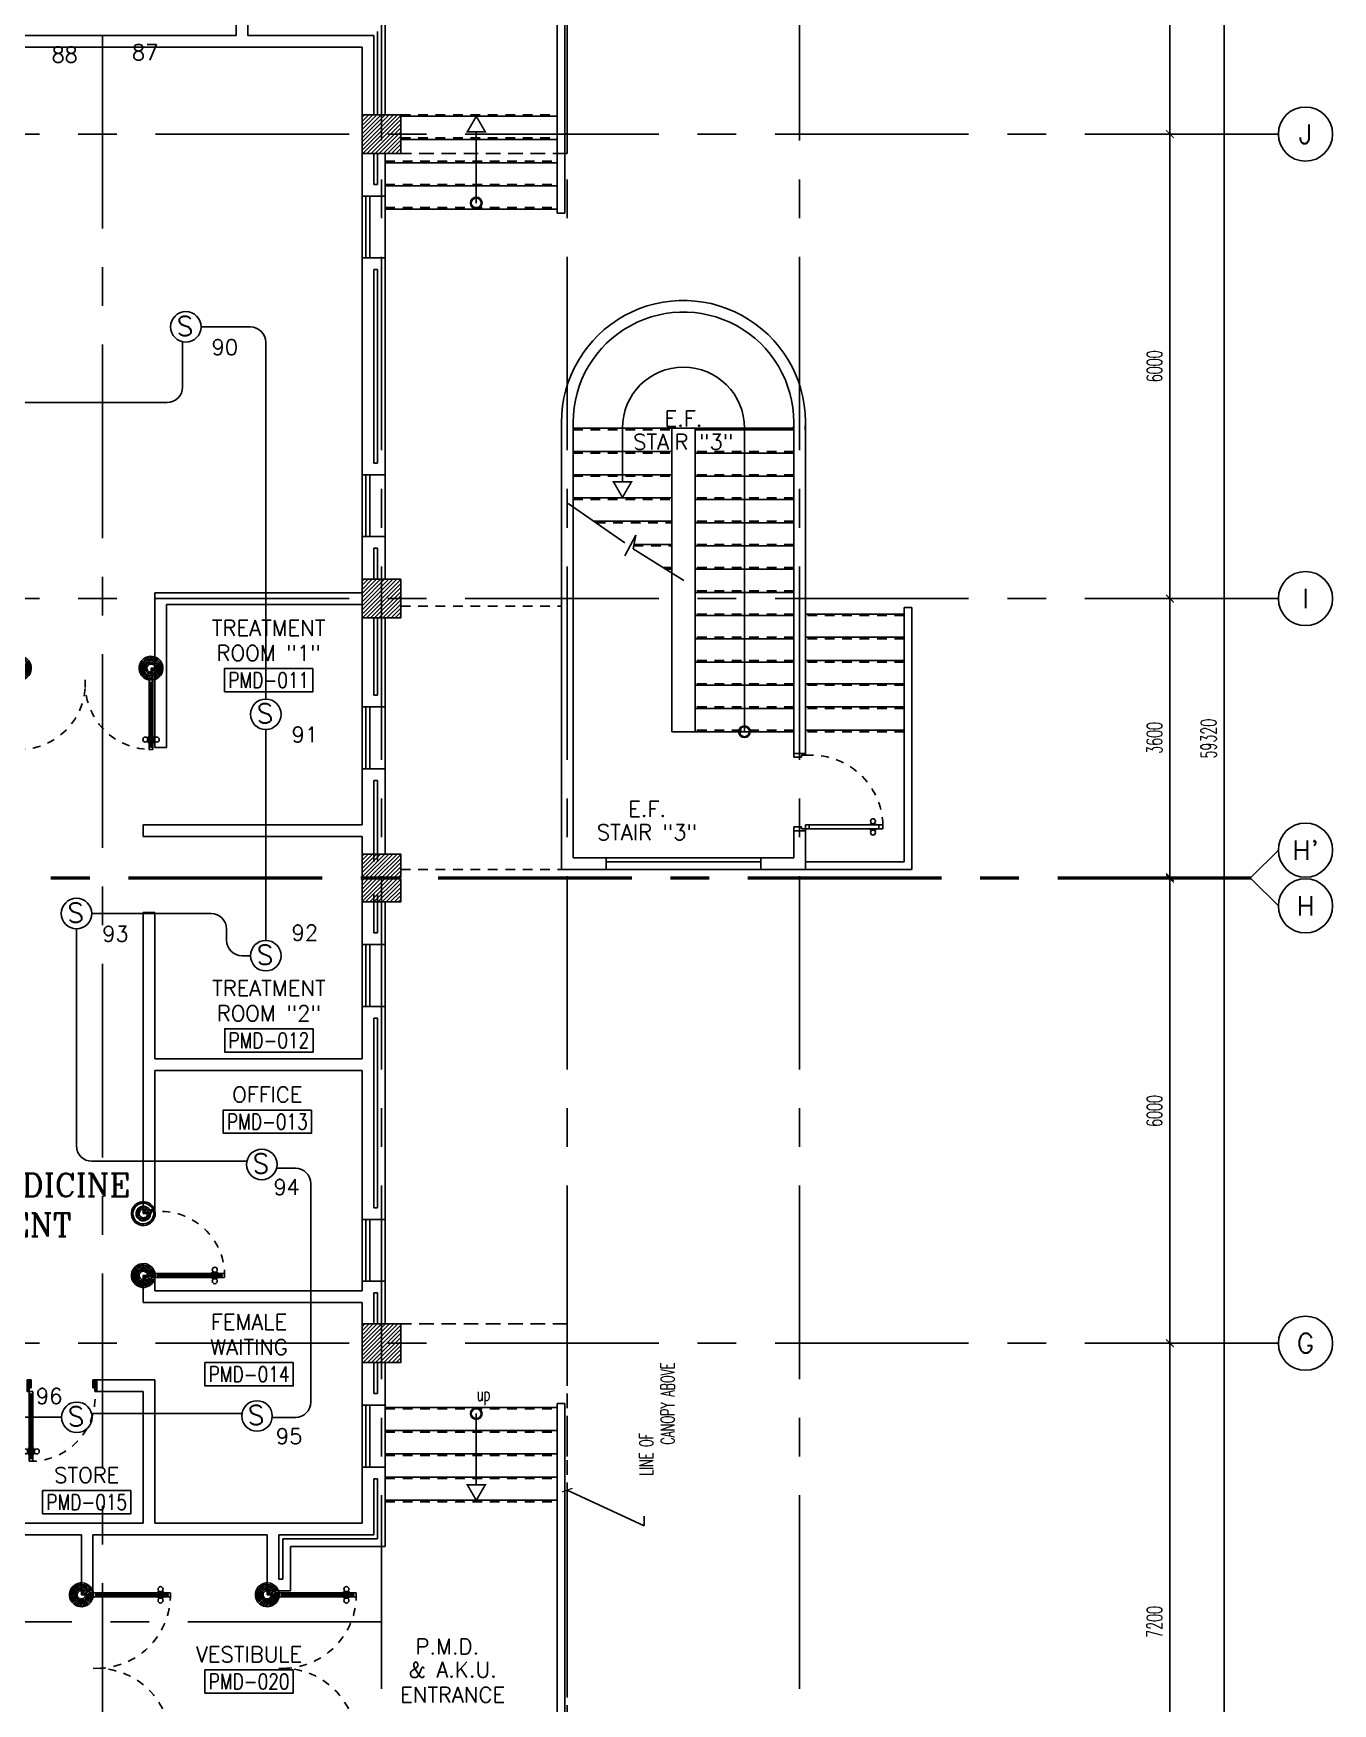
# Model space of a CAD drawing. Extents: x 0 to 93.3, y -13.5 to 76.8.
# Drawn here: x 76.53 to 93.3, y 22.34 to 43.92 of the extents above; entities that cross this region are included whole.
import ezdxf
from ezdxf.enums import TextEntityAlignment as Align

# ---------------------------------------------------------------- set-up
doc = ezdxf.new("R2010")
doc.units = 0
doc.header["$MEASUREMENT"] = 0
doc.header["$PDMODE"] = 3
doc.header["$PDSIZE"] = 0.1
for name, pattern in [('CENTERX2', [4, 2.5, -0.5, 0.5, -0.5]), ('HIDDEN', [0.375, 0.25, -0.125]), ('HIDDEN2', [0.1875, 0.125, -0.0625])]:
    doc.linetypes.add(name, pattern=pattern)
doc.layers.get('0').update_dxf_attribs({"color": 11, "linetype": 'CONTINUOUS'})
doc.layers.get('DEFPOINTS').update_dxf_attribs({"color": 11, "linetype": 'CONTINUOUS'})
for name, color, linetype in [('AX-CR', 11, 'CONTINUOUS'), ('AX-DIM', 11, 'CONTINUOUS'), ('AX-TXT', 11, 'CONTINUOUS'), ('AXES', 11, 'CENTERX2'), ('CANOPY-LN', 11, 'CONTINUOUS'), ('COL', 11, 'CONTINUOUS'), ('DOOR', 11, 'CONTINUOUS'), ('E-FIRE', 4, 'CONTINUOUS'), ('E-WIRE', 4, 'CONTINUOUS'), ('Handrail', 11, 'CONTINUOUS'), ('HAT', 11, 'CONTINUOUS'), ('HIDDEN', 11, 'HIDDEN2'), ('INSUL', 11, 'CONTINUOUS'), ('RM-BOX', 11, 'CONTINUOUS'), ('RM-NAME', 11, 'CONTINUOUS'), ('RM-NO', 11, 'CONTINUOUS'), ('ROOF', 11, 'CONTINUOUS'), ('STR', 11, 'CONTINUOUS'), ('WALL', 11, 'CONTINUOUS'), ('WIN', 11, 'CONTINUOUS')]:
    doc.layers.add(name, color=color, linetype=linetype)
doc.styles.add('ROMANC', font='romanc', dxfattribs={"height": 0.1})
doc.styles.add('ROMANS', font='ROMANS.shx', dxfattribs={"width": 0.6})
doc.dimstyles.new('STANDARD in', dxfattribs={"dimtxt": 0.2, "dimasz": 0.1, "dimexe": 0.07, "dimexo": 0.05, "dimgap": 0.1, "dimtad": 1, "dimdec": 0, "dimlfac": 1000, "dimzin": 0, "dimdsep": 46, "dimtxsty": 'ROMANS', "dimblk": 'ARCHTICK', "dimcen": 0.05, "dimdle": 0.05, "dimclrd": 7, "dimclre": 7, "dimclrt": 2, "dimadec": 0, "dimazin": 0, "dimtfac": 1, "dimtdec": 0, "dimtmove": 2, "dimatfit": 3, "dimldrblk": 'ARCHTICK', "dimfxl": 0, "dimtolj": 1, "dimtzin": 0, "dimarcsym": 0})

# ---------------------------------------------------------------- blocks, each defined once
blk = doc.blocks.new('_ARCHTICK')
at = {"color": 0, "linetype": 'ByBlock', "const_width": 0.15}
blk.add_lwpolyline([(-0.5, -0.5), (0.5, 0.5)], dxfattribs=at)
blk = doc.blocks.new('*D209')
at = {"layer": 'AX-DIM', "color": 7, "lineweight": -2}
for p, q in [((91.902, 64.52), (91.902, 5.1)), ((81.32, 64.47), (91.972, 64.47)), ((81.32, 5.15), (91.972, 5.15))]:
    blk.add_line(p, q, dxfattribs=at)
at = {"layer": 'DEFPOINTS', "color": 0}
for p in [(81.27, 64.47), (81.27, 5.15), (91.902, 5.15)]:
    blk.add_point(p, dxfattribs=at)
at = {"layer": 'AX-DIM', "color": 7, "lineweight": -2, "xscale": 0.1, "yscale": 0.1, "zscale": 0.1}
for p, rotation in [((91.902, 64.47), 90), ((91.902, 5.15), 270)]:
    blk.add_blockref('_ARCHTICK', p, dxfattribs=dict(at, rotation=rotation))
at = {"layer": 'AX-DIM', "color": 2, "insert": (91.702, 34.81), "char_height": 0.2, "attachment_point": 5, "rotation": 90, "style": 'ROMANS'}
blk.add_mtext('\\A1;59320', dxfattribs=at)
blk = doc.blocks.new('DOOR90')
at = {"layer": 'DOOR', "color": 7, "linetype": 'ByBlock'}
for p, q in [((-150, 0), (0, 0)), ((-150, 0), (-150, -25)), ((0, -50), (-114, 0)), ((0, -50), (-40, 0)), ((0, -50), (0, 0)), ((-1000, -25), (-1050, -25)), ((-1050, -75), (-1050, -25)), ((-1050, -25), (-1050, -75)), ((-1000, -75), (-1050, -75)), ((-1000, -42), (-1020, -42)), ((-1020, -42), (-1020, -58)), ((-1000, -58), (-1020, -58)), ((-1000, -25), (-1000, -42)), ((-1000, -58), (-1000, -75)), ((-878, -18), (-968, -18)), ((-968, -25), (-968, -18)), ((-968, -75), (-968, -82)), ((-878, -82), (-968, -82)), ((-955, -9), (-890, -9)), ((-955, -18), (-955, -9)), ((-955, -18), (-890, -18)), ((-955, -82), (-890, -82)), ((-955, -82), (-955, -91)), ((-955, -91), (-890, -91)), ((-890, -18), (-890, -9)), ((-890, -82), (-890, -91)), ((-878, -25), (-878, -18)), ((-878, -75), (-878, -82)), ((-200, -25), (-150, -25)), ((-200, -42), (-200, -25)), ((-180, -42), (-200, -42)), ((-200, -58), (-180, -58)), ((-200, -75), (-200, -58)), ((-150, -75), (-200, -75)), ((-180, -58), (-180, -42)), ((-150, -25), (-100, -25)), ((-150, -75), (-150, -25)), ((-100, -25), (-100, -50)), ((0, -50), (-100, -37)), ((-100, -50), (0, -50)), ((0, -850), (-114, -900)), ((-100, -875), (-100, -850)), ((0, -850), (-100, -863)), ((-100, -850), (0, -850)), ((0, -850), (-40, -900)), ((0, -850), (0, -900)), ((-150, -875), (-100, -875)), ((-150, -900), (-150, -875)), ((-150, -900), (0, -900)), ((0, -900), (-150, -900))]:
    blk.add_line(p, q, dxfattribs=at)
at = {"layer": 'DOOR', "linetype": 'ByBlock'}
for p, q in [((-200, -25), (-1000, -25)), ((-200, -42), (-1000, -42)), ((-200, -58), (-1000, -58)), ((-1000, -75), (-200, -75))]:
    blk.add_line(p, q, dxfattribs=at)
at = {"layer": 'DOOR', "color": 7, "linetype": 'ByBlock'}
for centre in [(-923, 24), (-923, -124)]:
    blk.add_circle(centre, 32.4, dxfattribs=at)
for centre, radius, start, end in [((0, -50), 154, 161.1053, 166.2858), ((0, -50), 94.4, 148.0182, 180), ((0, -50), 134, 158.1598, 169.28), ((0, -50), 114, 154.0838, 167.3774), ((0, -50), 74.4, 137.7764, 180), ((0, -50), 54.4, 113.2074, 180), ((0, -50), 34.4, 90, 180), ((0, -50), 14.4, 90, 180), ((0, -850), 94.4, 180, 211.9818), ((0, -850), 74.4, 180, 222.2236), ((0, -850), 54.4, 180, 246.7926), ((0, -850), 34.4, 180, 270), ((0, -850), 14.4, 180, 270), ((0, -850), 154, 193.7142, 198.8947), ((0, -850), 134, 190.72, 201.8402)]:
    blk.add_arc(centre, radius, start, end, dxfattribs=at)
at = {"layer": 'DOOR', "linetype": 'HIDDEN', "ltscale": 0.5}
blk.add_arc((-222, -50), 828, 178.2701, 275.003, dxfattribs=at)
blk = doc.blocks.new('A$C010A25D0')
at = {"layer": 'DOOR', "color": 0, "linetype": 'ByBlock'}
for p, q in [((0, 2031), (0, 1981)), ((0, 1981), (0, 2031)), ((50, 2031), (0, 2031)), ((50, 1981), (0, 1981)), ((30, 2014), (30, 1998)), ((50, 2014), (30, 2014)), ((50, 1998), (30, 1998)), ((50, 2031), (50, 2014)), ((50, 1998), (50, 1981)), ((83, 2031), (83, 2038)), ((173, 2038), (83, 2038)), ((83, 1981), (83, 1974)), ((173, 1974), (83, 1974)), ((95, 2038), (95, 2047)), ((95, 2047), (160, 2047)), ((95, 2038), (160, 2038)), ((95, 1974), (95, 1965)), ((95, 1974), (160, 1974)), ((95, 1965), (160, 1965)), ((160, 2038), (160, 2047)), ((160, 1974), (160, 1965)), ((173, 2031), (173, 2038)), ((173, 1981), (173, 1974)), ((950, 2014), (950, 2031)), ((950, 2031), (1000, 2031)), ((970, 2014), (950, 2014)), ((950, 1981), (950, 1998)), ((950, 1998), (970, 1998)), ((1000, 1981), (950, 1981)), ((970, 1998), (970, 2014)), ((1000, 2056), (1000, 2031)), ((1000, 2056), (1150, 2056)), ((1000, 1981), (1000, 2031)), ((1000, 2031), (1050, 2031)), ((1050, 2031), (1050, 2006)), ((1050, 2006), (1150, 2006)), ((1150, 2006), (1150, 2056)), ((50, 131), (0, 131)), ((0, 131), (0, 81)), ((0, 81), (0, 131)), ((50, 81), (0, 81)), ((50, 114), (30, 114)), ((30, 98), (30, 114)), ((50, 98), (30, 98)), ((50, 114), (50, 131)), ((50, 81), (50, 98)), ((173, 138), (83, 138)), ((83, 131), (83, 138)), ((83, 81), (83, 74)), ((173, 74), (83, 74)), ((95, 147), (160, 147)), ((95, 138), (95, 147)), ((95, 138), (160, 138)), ((95, 74), (160, 74)), ((95, 74), (95, 65)), ((95, 65), (160, 65)), ((160, 138), (160, 147)), ((160, 74), (160, 65)), ((173, 131), (173, 138)), ((173, 81), (173, 74)), ((1000, 131), (950, 131)), ((950, 131), (950, 114)), ((950, 114), (970, 114)), ((970, 98), (950, 98)), ((950, 98), (950, 81)), ((950, 81), (1000, 81)), ((970, 114), (970, 98)), ((1000, 131), (1000, 81)), ((1000, 56), (1000, 81)), ((1000, 81), (1050, 81)), ((1000, 56), (1150, 56)), ((1050, 81), (1050, 106)), ((1050, 106), (1150, 106)), ((1150, 106), (1150, 56))]:
    blk.add_line(p, q, dxfattribs=at)
at = {"layer": 'DOOR', "linetype": 'ByBlock'}
for p, q in [((950, 2031), (50, 2031)), ((950, 2014), (50, 2014)), ((950, 1998), (50, 1998)), ((50, 1981), (950, 1981)), ((50, 131), (950, 131)), ((950, 114), (50, 114)), ((950, 98), (50, 98)), ((950, 81), (50, 81)), ((1150, 56), (1000, 56))]:
    blk.add_line(p, q, dxfattribs=at)
at = {"layer": 'DOOR', "color": 9, "linetype": 'ByBlock'}
for p, q in [((1150, 2006), (1037, 2056)), ((1150, 2006), (1050, 2019)), ((1150, 2006), (1110, 2056)), ((1150, 106), (1037, 56)), ((1150, 106), (1050, 93)), ((1150, 106), (1110, 56))]:
    blk.add_line(p, q, dxfattribs=at)
at = {"layer": 'DOOR', "color": 0, "linetype": 'ByBlock'}
for centre in [(128, 2079), (128, 1932), (128, 179), (128, 32)]:
    blk.add_circle(centre, 32.4, dxfattribs=at)
at = {"layer": 'DOOR', "linetype": 'HIDDEN', "ltscale": 0.5}
for centre, start, end in [((951, 2006), 178.494, 272.9568), ((951, 106), 87.0432, 181.506)]:
    blk.add_arc(centre, 951, start, end, dxfattribs=at)
at = {"layer": 'DOOR', "color": 9, "linetype": 'ByBlock'}
for centre, radius, start, end in [((1150, 2006), 154, 161.1053, 166.2858), ((1150, 2006), 134, 158.1598, 169.28), ((1150, 2006), 114, 154.0838, 167.3774), ((1150, 2006), 94.4, 148.0182, 180), ((1150, 2006), 74.4, 137.7764, 180), ((1150, 2006), 54.4, 113.2074, 180), ((1150, 2006), 34.4, 90, 180), ((1150, 2006), 14.4, 90, 180), ((1150, 106), 154, 193.7142, 198.8947), ((1150, 106), 134, 190.72, 201.8402), ((1150, 106), 114, 192.6226, 205.9162), ((1150, 106), 94.4, 180, 211.9818), ((1150, 106), 74.4, 180, 222.2236), ((1150, 106), 54.4, 180, 246.7926), ((1150, 106), 34.4, 180, 270), ((1150, 106), 14.4, 180, 270)]:
    blk.add_arc(centre, radius, start, end, dxfattribs=at)
at = {"layer": 'WALL'}
blk.add_line((1000, 56), (1150, 56), dxfattribs=at)
blk = doc.blocks.new('COL50')
at = {"layer": 'COL'}
blk.add_lwpolyline([(-250, 250), (-250, -250), (250, -250), (250, 250)], close=True, dxfattribs=at)
blk = doc.blocks.new('*X69')
at = {"color": 0}
for p, q in [((253129, 32299), (253590, 32761)), ((253129, 32352), (253537, 32761)), ((253129, 32405), (253484, 32761)), ((253129, 32458), (253431, 32761)), ((253129, 32511), (253378, 32761)), ((253129, 32564), (253325, 32761)), ((253129, 32617), (253272, 32761)), ((253129, 32670), (253219, 32761)), ((253129, 32723), (253166, 32761)), ((253143, 32261), (253629, 32746)), ((253197, 32261), (253629, 32693)), ((253250, 32261), (253629, 32640)), ((253303, 32261), (253629, 32587)), ((253356, 32261), (253629, 32534)), ((253409, 32261), (253629, 32481)), ((253462, 32261), (253629, 32428)), ((253515, 32261), (253629, 32375)), ((253568, 32261), (253629, 32322)), ((253621, 32261), (253629, 32269))]:
    blk.add_line(p, q, dxfattribs=at)
blk = doc.blocks.new('RM1')
at = {"layer": 'RM-BOX'}
blk.add_lwpolyline([(570, -200), (-570, -200), (-570, -500), (570, -500)], close=True, dxfattribs=at)
at = {"layer": 'RM-NAME', "style": 'ROMANS'}
for tag, p in [('ROOMNAME1', (0, 324)), ('ROOMNAME2', (0, 0))]:
    blk.add_attdef(tag, text='', height=200, dxfattribs=at).set_placement(p, align=Align.MIDDLE)
at = {"layer": 'RM-NO', "style": 'ROMANS', "width": 0.8}
blk.add_attdef('ROOMNO', text='', height=200, dxfattribs=at).set_placement((0, -350), align=Align.MIDDLE)
blk = doc.blocks.new('*X73')
at = {"color": 0}
for p, q in [((253129, 41951), (253578, 42401)), ((253129, 42004), (253525, 42401)), ((253129, 42057), (253472, 42401)), ((253129, 42110), (253419, 42401)), ((253129, 42163), (253366, 42401)), ((253129, 42216), (253313, 42401)), ((253129, 42269), (253260, 42401)), ((253129, 42322), (253207, 42401)), ((253129, 42375), (253154, 42401)), ((253129, 41898), (253629, 42398)), ((253185, 41901), (253629, 42345)), ((253238, 41901), (253629, 42292)), ((253291, 41901), (253629, 42239)), ((253344, 41901), (253629, 42186)), ((253397, 41901), (253629, 42133)), ((253450, 41901), (253629, 42080)), ((253503, 41901), (253629, 42027)), ((253556, 41901), (253629, 41974)), ((253609, 41901), (253629, 41921))]:
    blk.add_line(p, q, dxfattribs=at)
blk = doc.blocks.new('*X72')
at = {"color": 0}
for p, q in [((253129, 47944), (253586, 48401)), ((253129, 47997), (253533, 48401)), ((253129, 48050), (253480, 48401)), ((253129, 48103), (253427, 48401)), ((253129, 48156), (253374, 48401)), ((253129, 48209), (253321, 48401)), ((253129, 48262), (253268, 48401)), ((253129, 48315), (253214, 48401)), ((253129, 48368), (253161, 48401)), ((253139, 47901), (253629, 48391)), ((253192, 47901), (253629, 48338)), ((253245, 47901), (253629, 48285)), ((253298, 47901), (253629, 48232)), ((253351, 47901), (253629, 48179)), ((253404, 47901), (253629, 48126)), ((253457, 47901), (253629, 48073)), ((253510, 47901), (253629, 48020)), ((253563, 47901), (253629, 47967)), ((253616, 47901), (253629, 47914))]:
    blk.add_line(p, q, dxfattribs=at)
blk = doc.blocks.new('*D204')
at = {"layer": 'AX-DIM', "color": 7, "lineweight": -2}
for p, q in [((90.852, 36.62), (91.272, 36.62)), ((91.202, 36.67), (91.202, 32.97)), ((90.852, 33.02), (91.272, 33.02))]:
    blk.add_line(p, q, dxfattribs=at)
at = {"layer": 'DEFPOINTS', "color": 0}
for p in [(90.802, 36.62), (90.802, 33.02), (91.202, 33.02)]:
    blk.add_point(p, dxfattribs=at)
at = {"layer": 'AX-DIM', "color": 7, "lineweight": -2, "xscale": 0.1, "yscale": 0.1, "zscale": 0.1}
for p, rotation in [((91.202, 36.62), 90), ((91.202, 33.02), 270)]:
    blk.add_blockref('_ARCHTICK', p, dxfattribs=dict(at, rotation=rotation))
at = {"layer": 'AX-DIM', "color": 2, "insert": (91.002, 34.82), "char_height": 0.2, "attachment_point": 5, "rotation": 90, "style": 'ROMANS'}
blk.add_mtext('\\A1;3600', dxfattribs=at)
blk = doc.blocks.new('*D203')
at = {"layer": 'AX-DIM', "color": 7, "lineweight": -2}
for p, q in [((90.852, 27), (91.272, 27)), ((91.202, 27.05), (91.202, 19.75)), ((90.852, 19.8), (91.272, 19.8))]:
    blk.add_line(p, q, dxfattribs=at)
at = {"layer": 'DEFPOINTS', "color": 0}
for p in [(90.802, 27), (90.802, 19.8), (91.202, 19.8)]:
    blk.add_point(p, dxfattribs=at)
at = {"layer": 'AX-DIM', "color": 7, "lineweight": -2, "xscale": 0.1, "yscale": 0.1, "zscale": 0.1}
for p, rotation in [((91.202, 27), 90), ((91.202, 19.8), 270)]:
    blk.add_blockref('_ARCHTICK', p, dxfattribs=dict(at, rotation=rotation))
at = {"layer": 'AX-DIM', "color": 2, "insert": (91.002, 23.4), "char_height": 0.2, "attachment_point": 5, "rotation": 90, "style": 'ROMANS'}
blk.add_mtext('\\A1;7200', dxfattribs=at)
blk = doc.blocks.new('AXR')
at = {"layer": 'AX-CR'}
blk.add_circle((350, 0), 350, dxfattribs=at)
at = {"layer": 'AX-TXT', "style": 'ROMANS'}
blk.add_attdef('AX', text='', height=250, dxfattribs=at).set_placement((350, 0), align=Align.MIDDLE)
blk = doc.blocks.new('*D200')
at = {"layer": 'AX-DIM', "color": 7, "lineweight": -2}
for p, q in [((91.202, 33.05), (91.202, 26.95)), ((90.852, 33), (91.272, 33)), ((90.852, 27), (91.272, 27))]:
    blk.add_line(p, q, dxfattribs=at)
at = {"layer": 'DEFPOINTS', "color": 0}
for p in [(90.802, 33), (90.802, 27), (91.202, 27)]:
    blk.add_point(p, dxfattribs=at)
at = {"layer": 'AX-DIM', "color": 7, "lineweight": -2, "xscale": 0.1, "yscale": 0.1, "zscale": 0.1}
for p, rotation in [((91.202, 33), 90), ((91.202, 27), 270)]:
    blk.add_blockref('_ARCHTICK', p, dxfattribs=dict(at, rotation=rotation))
at = {"layer": 'AX-DIM', "color": 2, "insert": (91.002, 30), "char_height": 0.2, "attachment_point": 5, "rotation": 90, "style": 'ROMANS'}
blk.add_mtext('\\A1;6000', dxfattribs=at)
blk = doc.blocks.new('*D199')
at = {"layer": 'AX-DIM', "color": 7, "lineweight": -2}
for p, q in [((91.202, 49.87), (91.202, 42.57)), ((90.852, 49.82), (91.272, 49.82)), ((90.852, 42.62), (91.272, 42.62))]:
    blk.add_line(p, q, dxfattribs=at)
at = {"layer": 'DEFPOINTS', "color": 0}
for p in [(90.802, 49.82), (90.802, 42.62), (91.202, 42.62)]:
    blk.add_point(p, dxfattribs=at)
at = {"layer": 'AX-DIM', "color": 7, "lineweight": -2, "xscale": 0.1, "yscale": 0.1, "zscale": 0.1}
for p, rotation in [((91.202, 49.82), 90), ((91.202, 42.62), 270)]:
    blk.add_blockref('_ARCHTICK', p, dxfattribs=dict(at, rotation=rotation))
at = {"layer": 'AX-DIM', "color": 2, "insert": (91.002, 46.22), "char_height": 0.2, "attachment_point": 5, "rotation": 90, "style": 'ROMANS'}
blk.add_mtext('\\A1;7200', dxfattribs=at)
blk = doc.blocks.new('*D198')
at = {"layer": 'AX-DIM', "color": 7, "lineweight": -2}
for p, q in [((90.852, 42.62), (91.272, 42.62)), ((91.202, 42.67), (91.202, 36.57)), ((90.852, 36.62), (91.272, 36.62))]:
    blk.add_line(p, q, dxfattribs=at)
at = {"layer": 'DEFPOINTS', "color": 0}
for p in [(90.802, 42.62), (90.802, 36.62), (91.202, 36.62)]:
    blk.add_point(p, dxfattribs=at)
at = {"layer": 'AX-DIM', "color": 7, "lineweight": -2, "xscale": 0.1, "yscale": 0.1, "zscale": 0.1}
for p, rotation in [((91.202, 42.62), 90), ((91.202, 36.62), 270)]:
    blk.add_blockref('_ARCHTICK', p, dxfattribs=dict(at, rotation=rotation))
at = {"layer": 'AX-DIM', "color": 2, "insert": (91.002, 39.62), "char_height": 0.2, "attachment_point": 5, "rotation": 90, "style": 'ROMANS'}
blk.add_mtext('\\A1;6000', dxfattribs=at)
blk = doc.blocks.new('STL-DR')
at = {"layer": 'DOOR', "color": 0, "linetype": 'ByBlock'}
for p, q in [((50, 0), (0, 0)), ((0, -150), (0, 0)), ((50, -100), (50, 0)), ((0, -150), (25, -150)), ((25, -100), (50, -100)), ((25, -150), (25, -100)), ((75, -150), (25, -150)), ((25, -200), (25, -150)), ((75, -200), (25, -200)), ((75, -150), (75, -200)), ((950, -100), (950, 0)), ((950, 0), (1000, 0)), ((975, -100), (950, -100)), ((975, -150), (975, -100)), ((1000, -150), (975, -150)), ((1000, 0), (1000, -150)), ((18, -990), (9, -990)), ((9, -1055), (9, -990)), ((18, -1055), (9, -1055)), ((18, -978), (18, -1068)), ((25, -978), (18, -978)), ((18, -1055), (18, -990)), ((25, -1068), (18, -1068)), ((75, -978), (82, -978)), ((75, -1068), (82, -1068)), ((82, -978), (82, -1068)), ((82, -990), (91, -990)), ((82, -1055), (82, -990)), ((82, -1055), (91, -1055)), ((91, -1055), (91, -990)), ((25, -1100), (75, -1100)), ((25, -1100), (25, -1150)), ((25, -1150), (75, -1150)), ((75, -1150), (25, -1150)), ((75, -1100), (75, -1150))]:
    blk.add_line(p, q, dxfattribs=at)
at = {"layer": 'DOOR', "linetype": 'ByBlock'}
for p, q in [((25, -200), (25, -1100)), ((75, -1100), (75, -200))]:
    blk.add_line(p, q, dxfattribs=at)
at = {"layer": 'DOOR', "color": 0, "linetype": 'ByBlock'}
for centre in [(-24, -1023), (124, -1023)]:
    blk.add_circle(centre, 32.4, dxfattribs=at)
at = {"layer": 'DOOR', "linetype": 'HIDDEN', "ltscale": 0.5}
blk.add_arc((50, -223), 928, 271.544, 4.4816, dxfattribs=at)
at = {"layer": 'WALL'}
for p, q in [((0, 0), (0, -150)), ((0, 0), (0, -150)), ((1000, 0), (1000, -150))]:
    blk.add_line(p, q, dxfattribs=at)
blk = doc.blocks.new('A$C272A55A0')
at = {"layer": 'DOOR', "color": 0, "linetype": 'ByBlock'}
for p, q in [((0, 900), (0, 1050)), ((50, 1050), (0, 1050)), ((0, 900), (25, 900)), ((25, 950), (50, 950)), ((25, 900), (25, 950)), ((75, 900), (25, 900)), ((25, 850), (25, 900)), ((58, 870), (42, 870)), ((42, 870), (42, 850)), ((50, 950), (50, 1050)), ((58, 850), (58, 870)), ((75, 900), (75, 850)), ((1725, 900), (1775, 900)), ((1725, 900), (1725, 850)), ((1742, 870), (1758, 870)), ((1742, 850), (1742, 870)), ((1750, 950), (1750, 1050)), ((1750, 1050), (1800, 1050)), ((1775, 950), (1750, 950)), ((1758, 870), (1758, 850)), ((1775, 900), (1775, 950)), ((1800, 900), (1775, 900)), ((1775, 850), (1775, 900)), ((1800, 1050), (1800, 900)), ((42, 850), (25, 850)), ((75, 850), (58, 850)), ((1725, 850), (1742, 850)), ((1758, 850), (1775, 850)), ((25, 50), (42, 50)), ((25, 50), (25, 0)), ((25, 0), (75, 0)), ((75, 0), (25, 0)), ((42, 50), (42, 30)), ((42, 30), (58, 30)), ((58, 50), (75, 50)), ((58, 50), (58, 30)), ((75, 50), (75, 0)), ((1718, 160), (1709, 160)), ((1709, 95), (1709, 160)), ((1718, 95), (1709, 95)), ((1725, 173), (1718, 173)), ((1718, 173), (1718, 83)), ((1718, 95), (1718, 160)), ((1725, 83), (1718, 83)), ((1742, 50), (1725, 50)), ((1725, 50), (1725, 0)), ((1775, 0), (1725, 0)), ((1725, 0), (1775, 0)), ((1742, 50), (1742, 30)), ((1758, 30), (1742, 30)), ((1775, 50), (1758, 50)), ((1758, 50), (1758, 30)), ((1775, 173), (1782, 173)), ((1775, 83), (1782, 83)), ((1775, 50), (1775, 0)), ((1782, 173), (1782, 83)), ((1782, 160), (1791, 160)), ((1782, 95), (1782, 160)), ((1782, 95), (1791, 95)), ((1791, 95), (1791, 160))]:
    blk.add_line(p, q, dxfattribs=at)
at = {"layer": 'DOOR', "color": 9, "linetype": 'ByBlock'}
for p, q in [((50, 1050), (0, 1010)), ((50, 1050), (0, 937)), ((50, 1050), (37, 950)), ((1750, 1050), (1800, 1010)), ((1750, 1050), (1800, 937)), ((1750, 1050), (1763, 950))]:
    blk.add_line(p, q, dxfattribs=at)
at = {"layer": 'DOOR', "linetype": 'ByBlock'}
for p, q in [((25, 850), (25, 50)), ((42, 850), (42, 50)), ((58, 850), (58, 50)), ((75, 50), (75, 850)), ((1725, 50), (1725, 850)), ((1742, 850), (1742, 50)), ((1758, 850), (1758, 50)), ((1775, 850), (1775, 50))]:
    blk.add_line(p, q, dxfattribs=at)
at = {"layer": 'DOOR', "color": 0, "linetype": 'ByBlock'}
for centre in [(1676, 128), (1824, 128)]:
    blk.add_circle(centre, 32.4, dxfattribs=at)
at = {"layer": 'DOOR', "color": 9, "linetype": 'ByBlock'}
for centre, radius, start, end in [((50, 1050), 54.4, 203.2074, 270), ((50, 1050), 74.4, 227.7764, 270), ((50, 1050), 94.4, 238.0182, 270), ((50, 1050), 114, 244.0838, 257.3774), ((50, 1050), 134, 248.1598, 259.28), ((50, 1050), 154, 251.1053, 256.2858), ((50, 1050), 34.4, 180, 270), ((50, 1050), 14.4, 180, 270), ((1750, 1050), 14.4, 270, 0), ((1750, 1050), 34.4, 270, 0), ((1750, 1050), 54.4, 270, 336.7926), ((1750, 1050), 74.4, 270, 312.2236), ((1750, 1050), 94.4, 270, 301.9818), ((1750, 1050), 114, 282.6226, 295.9162), ((1750, 1050), 134, 280.72, 291.8402), ((1750, 1050), 154, 283.7142, 288.8947)]:
    blk.add_arc(centre, radius, start, end, dxfattribs=at)
at = {"layer": 'DOOR', "linetype": 'HIDDEN', "ltscale": 0.5}
for centre, start, end in [((50, 851), 268.3174, 3.2965), ((1750, 851), 176.7035, 271.6826)]:
    blk.add_arc(centre, 851, start, end, dxfattribs=at)
at = {"layer": 'WALL', "linetype": 'ByBlock'}
blk.add_line((1800, 900), (1800, 1050), dxfattribs=at)
blk = doc.blocks.new('S')
at = {"layer": 'E-FIRE'}
blk.add_circle((0, 0), 197, dxfattribs=at)
at = {"layer": 'E-FIRE', "color": 3, "style": 'ROMANS'}
blk.add_text('S', height=250, dxfattribs=at).set_placement((-119, -115))

msp = doc.modelspace()

# ---------------------------------------------------------------- hatches: boundary and pattern name
at = {"layer": 'HAT'}
h = msp.add_hatch(dxfattribs=at)
h.set_pattern_fill('ANSI31', color=256, scale=0.3, style=0)
h.set_pattern_definition([(45, (-386.805687, -5.511), (-0.0265165043, 0.0265165043), [])])
h.paths.add_polyline_path([(81.0195, 33.32), (80.7695, 33.32), (80.7695, 33.02), (81.0195, 33.02)])
h.paths.add_polyline_path([(81.2695, 33.32), (81.0195, 33.32), (81.0195, 33.02), (81.2695, 33.02)])
h = msp.add_hatch(dxfattribs=at)
h.set_pattern_fill('ANSI31', color=256, scale=0.3, style=0)
h.set_pattern_definition([(45, (-386.805687, -5.831), (-0.0265165043, 0.0265165043), [])])
h.paths.add_polyline_path([(81.0195, 33), (80.7695, 33), (80.7695, 32.7), (81.0195, 32.7)])
h.paths.add_polyline_path([(81.2695, 33), (81.0195, 33), (81.0195, 32.7), (81.2695, 32.7)])

# ---------------------------------------------------------------- linework, layer by layer
for p, q in [((84.1629, 37.3402), (83.4316, 37.8479)), ((84.3034, 37.4388), (84.1629, 37.1699)), ((84.2683, 37.2634), (84.3034, 37.4388)), ((84.9235, 36.8543), (84.2683, 37.2634))]:
    msp.add_line(p, q)
at = {"layer": 'AXES'}
for p, q in [((81.0195, -1.4643), (81.0195, 76.0748)), ((83.4195, -1.4643), (83.4195, 76.0748)), ((86.4195, -1.4643), (86.4195, 76.0748)), ((77.4195, 5.4), (77.4195, 64.22)), ((92.6023, 42.62), (22.7795, 42.62)), ((92.6023, 36.62), (22.7795, 36.62)), ((92.2523, 33.02), (92.6023, 33.37)), ((92.2523, 33.02), (22.7795, 33.02)), ((92.2523, 33), (22.7795, 33)), ((92.2523, 33), (92.6023, 32.65)), ((92.6023, 27), (22.7795, 27)), ((81.0195, 23.4), (6.5595, 23.4))]:
    msp.add_line(p, q, dxfattribs=at)
at = {"layer": 'CANOPY-LN', "linetype": 'HIDDEN2', "ltscale": 1.5}
for p, q in [((83.4195, 42.37), (83.4195, 50.07)), ((83.4195, 42.37), (81.2695, 42.37)), ((83.4195, 27.25), (81.2695, 27.25)), ((83.4195, 19.55), (83.4195, 27.25))]:
    msp.add_line(p, q, dxfattribs=at)
at = {"layer": 'COL'}
for points in [[(80.7695, 33.32), (81.2695, 33.32), (81.2695, 33.02), (80.7695, 33.02)], [(80.7695, 33), (81.2695, 33), (81.2695, 32.7), (80.7695, 32.7)]]:
    msp.add_lwpolyline(points, close=True, dxfattribs=at)
at = {"layer": 'E-WIRE', "color": 4}
for p, q in [((78.4513, 39.9373), (78.4513, 39.3527)), ((79.526, 35.3219), (79.526, 39.9298)), ((73.8072, 39.1527), (78.2513, 39.1527)), ((79.526, 34.9277), (79.526, 32.2033)), ((77.0806, 32.3536), (77.0806, 29.5511)), ((79.329, 32.0062), (79.22, 32.0062)), ((79.2815, 29.3511), (77.2806, 29.3511)), ((79.6654, 29.2618), (79.9078, 29.2618)), ((80.1078, 29.0618), (80.1078, 26.2403)), ((79.2181, 26.0906), (77.2772, 26.0906)), ((79.6089, 26.0403), (79.9078, 26.0403))]:
    msp.add_line(p, q, dxfattribs=at)
at = {"layer": 'E-WIRE'}
for p, q in [((78.6906, 40.1298), (79.326, 40.1298)), ((77.2786, 32.5507), (78.82, 32.5507)), ((79.02, 32.3507), (79.02, 32.2062)), ((76.8889, 26.043), (75.73, 26.043))]:
    msp.add_line(p, q, dxfattribs=at)
for centre, start, end in [((79.326, 39.9298), 360, 90), ((78.82, 32.3507), 0, 90), ((79.22, 32.2062), 180, 270)]:
    msp.add_arc(centre, 0.2, start, end, dxfattribs=at)
at = {"layer": 'E-WIRE', "color": 4}
for centre, start, end in [((78.2513, 39.3527), 270, 0), ((77.2806, 29.5511), 180, 270), ((79.9078, 29.0618), 0, 90), ((79.9078, 26.2403), 270, 0)]:
    msp.add_arc(centre, 0.2, start, end, dxfattribs=at)
at = {"layer": 'Handrail'}
for p, q in [((83.2895, 41.5993), (83.2895, 45.995)), ((83.3895, 41.5993), (83.3895, 45.995)), ((83.2895, 41.5993), (83.3895, 41.5993)), ((87.7695, 33.22), (87.7695, 36.5041)), ((87.8695, 36.5041), (87.7695, 36.5041)), ((87.8695, 33.12), (87.8695, 36.5041)), ((86.4945, 33.22), (87.7695, 33.22)), ((86.4945, 33.12), (87.8695, 33.12)), ((83.2895, 26.2211), (83.2895, 21.225)), ((83.2895, 26.2211), (83.3895, 26.2211)), ((83.3895, 26.2211), (83.3895, 21.225))]:
    msp.add_line(p, q, dxfattribs=at)
at = {"layer": 'HIDDEN'}
for p, q in [((81.2695, 36.52), (83.3445, 36.52)), ((81.2695, 33.12), (83.3445, 33.12))]:
    msp.add_line(p, q, dxfattribs=at)
at = {"layer": 'INSUL'}
for p, q in [((79.2945, 44.0684), (79.2945, 43.895)), ((80.9195, 43.895), (79.2945, 43.895)), ((80.9195, 42.87), (80.9195, 43.895)), ((80.9695, 42.87), (80.9695, 43.945)), ((80.9195, 42.37), (80.9195, 41.97)), ((80.9695, 42.37), (80.9695, 41.97)), ((80.9695, 41.97), (80.9195, 41.97)), ((80.9695, 40.87), (80.9195, 40.87)), ((80.9195, 40.87), (80.9195, 38.37)), ((80.9695, 40.87), (80.9695, 38.37)), ((80.9695, 38.37), (80.9195, 38.37)), ((80.9695, 37.27), (80.9195, 37.27)), ((80.9195, 36.87), (80.9195, 37.27)), ((80.9695, 36.87), (80.9695, 37.27)), ((80.9195, 36.37), (80.9195, 35.37)), ((80.9695, 36.37), (80.9695, 35.37)), ((80.9695, 35.37), (80.9195, 35.37)), ((80.9695, 34.27), (80.9195, 34.27)), ((80.9195, 34.27), (80.9195, 33.22)), ((80.9695, 34.27), (80.9695, 33.22)), ((80.9195, 32.8), (80.9195, 32.3)), ((80.9695, 32.8), (80.9695, 32.3)), ((80.9695, 32.3), (80.9195, 32.3)), ((80.9695, 31.2), (80.9195, 31.2)), ((80.9195, 31.2), (80.9195, 28.75)), ((80.9695, 31.2), (80.9695, 28.75)), ((80.9695, 28.75), (80.9195, 28.75)), ((80.9195, 27.25), (80.9195, 27.65)), ((80.9695, 27.65), (80.9195, 27.65)), ((80.9695, 27.25), (80.9695, 27.65)), ((80.9195, 26.35), (80.9195, 26.75)), ((80.9695, 26.35), (80.9695, 26.75)), ((80.9695, 26.35), (80.9195, 26.35)), ((80.9195, 24.525), (80.9195, 25.25)), ((80.9695, 25.25), (80.9195, 25.25)), ((80.9695, 24.475), (80.9695, 25.25)), ((79.6945, 23.95), (79.6945, 24.525)), ((79.6945, 24.525), (80.9195, 24.525)), ((79.7445, 23.95), (79.7445, 24.475)), ((79.7445, 24.475), (80.9695, 24.475)), ((79.7445, 23.95), (79.6945, 23.95))]:
    msp.add_line(p, q, dxfattribs=at)
at = {"layer": 'ROOF'}
for p, q in [((84.7695, 38.8202), (84.7695, 34.9002)), ((84.7695, 38.8202), (85.0695, 38.8202)), ((85.0695, 38.8202), (85.0695, 34.9002)), ((85.0695, 34.9002), (84.7695, 34.9002))]:
    msp.add_line(p, q, dxfattribs=at)
at = {"layer": 'STR', "linetype": 'HIDDEN2'}
for p, q in [((81.2695, 42.87), (83.2895, 42.87)), ((81.2695, 42.57), (83.2895, 42.57)), ((81.0695, 42.27), (83.2895, 42.27)), ((81.0695, 41.97), (83.2895, 41.97)), ((81.0695, 41.67), (83.2895, 41.67)), ((83.4945, 38.8002), (84.7695, 38.8002)), ((86.3445, 38.8202), (85.0695, 38.8202)), ((86.3445, 38.8002), (85.0695, 38.8002)), ((83.4945, 38.5002), (84.7695, 38.5002)), ((86.3445, 38.5202), (85.0695, 38.5202)), ((83.4945, 38.2002), (84.7695, 38.2002)), ((86.3445, 38.2202), (85.0695, 38.2202)), ((83.4945, 37.9002), (84.7695, 37.9002)), ((86.3445, 37.9202), (85.0695, 37.9202)), ((83.7885, 37.6002), (84.7695, 37.6002)), ((86.3445, 37.6202), (85.0695, 37.6202)), ((84.2756, 37.3002), (84.7695, 37.3002)), ((86.3445, 37.3202), (85.0695, 37.3202)), ((84.6578, 37.0202), (84.7695, 37.0202)), ((84.6898, 37.0002), (84.7695, 37.0002)), ((86.3445, 37.0202), (85.0695, 37.0202)), ((86.3445, 36.7202), (85.0695, 36.7202)), ((86.3445, 36.4202), (85.0695, 36.4202)), ((87.7695, 36.4002), (86.4945, 36.4002)), ((86.3445, 36.1202), (85.0695, 36.1202)), ((87.7695, 36.1002), (86.4945, 36.1002)), ((86.3445, 35.8202), (85.0695, 35.8202)), ((87.7695, 35.8002), (86.4945, 35.8002)), ((86.3445, 35.5202), (85.0695, 35.5202)), ((87.7695, 35.5002), (86.4945, 35.5002)), ((86.3445, 35.2202), (85.0695, 35.2202)), ((87.7695, 35.2002), (86.4945, 35.2002)), ((86.3445, 34.9202), (85.0695, 34.9202)), ((87.7695, 34.9002), (86.4945, 34.9002)), ((81.0695, 26.1504), (83.2895, 26.1504)), ((81.0695, 25.8504), (83.2895, 25.8504)), ((81.0695, 25.5504), (83.2895, 25.5504)), ((81.0695, 25.2504), (83.2895, 25.2504)), ((81.0695, 24.9504), (83.2895, 24.9504))]:
    msp.add_line(p, q, dxfattribs=at)
at = {"layer": 'STR'}
for p, q in [((81.2695, 42.85), (83.2895, 42.85)), ((81.2695, 42.55), (83.2895, 42.55)), ((82.2445, 41.73), (82.2445, 42.65)), ((81.0695, 42.25), (83.2895, 42.25)), ((81.0695, 41.95), (83.2895, 41.95)), ((81.0695, 41.65), (83.2895, 41.65)), ((83.4945, 38.8202), (84.7695, 38.8202)), ((84.132, 38.1271), (84.132, 38.8226)), ((86.3445, 38.8202), (85.0695, 38.8202)), ((86.3445, 38.8002), (85.0695, 38.8002)), ((85.707, 34.9002), (85.707, 38.8226)), ((83.4945, 38.5202), (84.7695, 38.5202)), ((86.3445, 38.5002), (85.0695, 38.5002)), ((83.4945, 38.2202), (84.7695, 38.2202)), ((86.3445, 38.2002), (85.0695, 38.2002)), ((83.4945, 37.9202), (84.7695, 37.9202)), ((86.3445, 37.9002), (85.0695, 37.9002)), ((83.7596, 37.6202), (84.7695, 37.6202)), ((86.3445, 37.6002), (85.0695, 37.6002)), ((84.2796, 37.3202), (84.7695, 37.3202)), ((86.3445, 37.3002), (85.0695, 37.3002)), ((84.6578, 37.0202), (84.7695, 37.0202)), ((84.6898, 37.0002), (84.7695, 37.0002)), ((86.3445, 37.0002), (85.0695, 37.0002)), ((86.3445, 36.7002), (85.0695, 36.7002)), ((86.3445, 36.4002), (85.0695, 36.4002)), ((87.7695, 36.4202), (86.4945, 36.4202)), ((86.3445, 36.1002), (85.0695, 36.1002)), ((87.7695, 36.1202), (86.4945, 36.1202)), ((87.7695, 35.8202), (86.4945, 35.8202)), ((86.3445, 35.8002), (85.0695, 35.8002)), ((86.3445, 35.5002), (85.0695, 35.5002)), ((87.7695, 35.5202), (86.4945, 35.5202)), ((86.3445, 35.2002), (85.0695, 35.2002)), ((87.7695, 35.2202), (86.4945, 35.2202)), ((86.3445, 34.9002), (85.0695, 34.9002)), ((87.7695, 34.9202), (86.4945, 34.9202)), ((81.0695, 26.1704), (83.2895, 26.1704)), ((82.2445, 26.0904), (82.2445, 25.1704)), ((81.0695, 25.8704), (83.2895, 25.8704)), ((81.0695, 25.5704), (83.2895, 25.5704)), ((81.0695, 25.2704), (83.2895, 25.2704)), ((81.0695, 24.9704), (83.2895, 24.9704))]:
    msp.add_line(p, q, dxfattribs=at)
at = {"layer": 'STR', "const_width": 0.0215}
for points in [[(82.36, 42.65), (82.1291, 42.65), (82.2445, 42.85)], [(84.2475, 38.1271), (84.0166, 38.1271), (84.132, 37.9271)], [(82.36, 25.1704), (82.1291, 25.1704), (82.2445, 24.9704)]]:
    msp.add_lwpolyline(points, close=True, dxfattribs=at)
at = {"layer": 'STR'}
for centre, radius in [((82.2445, 41.73), 0.075), ((82.2445, 41.73), 0.065), ((85.707, 34.9002), 0.075), ((85.707, 34.9002), 0.065), ((82.2445, 26.0904), 0.075), ((82.2445, 26.0904), 0.065)]:
    msp.add_circle(centre, radius, dxfattribs=at)
msp.add_arc((84.9195, 38.8226), 0.7875, 0, 180, dxfattribs=at)
at = {"layer": 'WALL'}
for p, q in [((79.1445, 44.2204), (79.1445, 43.895)), ((81.0695, 42.87), (81.0695, 44.045)), ((79.1445, 43.895), (73.5695, 43.895)), ((80.7695, 43.745), (73.7195, 43.745)), ((80.7695, 42.87), (80.7695, 43.745)), ((80.7695, 42.37), (80.7695, 41.82)), ((81.0695, 42.37), (81.0695, 41.82)), ((81.0695, 41.82), (80.7695, 41.82)), ((81.0695, 41.02), (80.7695, 41.02)), ((80.7695, 41.02), (80.7695, 38.22)), ((81.0695, 41.02), (81.0695, 38.22)), ((83.3445, 38.8955), (83.3445, 33.12)), ((83.4945, 38.8955), (83.4945, 33.27)), ((86.3445, 38.8955), (86.3445, 34.62)), ((86.4945, 38.8955), (86.4945, 34.62)), ((81.0695, 38.22), (80.7695, 38.22)), ((81.0695, 37.42), (80.7695, 37.42)), ((80.7695, 36.87), (80.7695, 37.42)), ((81.0695, 36.87), (81.0695, 37.42)), ((80.7695, 36.695), (78.0945, 36.695)), ((78.0945, 36.695), (78.0945, 34.695)), ((80.7695, 36.545), (78.2445, 36.545)), ((78.2445, 36.545), (78.2445, 34.695)), ((80.7695, 36.37), (80.7695, 35.22)), ((81.0695, 36.37), (81.0695, 35.22)), ((81.0695, 35.22), (80.7695, 35.22)), ((78.2445, 34.695), (78.0945, 34.695)), ((80.7695, 34.42), (80.7695, 33.695)), ((81.0695, 34.42), (80.7695, 34.42)), ((81.0695, 34.42), (81.0695, 33.32)), ((80.7695, 33.695), (77.9445, 33.695)), ((77.9445, 33.695), (77.9445, 33.545)), ((80.7695, 33.545), (77.9445, 33.545)), ((80.7695, 33.545), (80.7695, 33.32)), ((86.3445, 33.62), (86.3445, 33.27)), ((86.4945, 33.62), (86.4945, 33.12)), ((83.4945, 33.27), (83.9195, 33.27)), ((83.9195, 33.12), (83.9195, 33.27)), ((85.9195, 33.12), (85.9195, 33.27)), ((85.9195, 33.27), (86.3445, 33.27)), ((83.3445, 33.12), (83.9195, 33.12)), ((85.9195, 33.12), (86.4945, 33.12)), ((80.7695, 32.7), (80.7695, 32.15)), ((81.0695, 32.7), (81.0695, 32.15)), ((78.0945, 32.565), (77.9445, 32.565)), ((77.9445, 32.565), (77.9445, 28.725)), ((78.0945, 32.565), (78.0945, 30.675)), ((81.0695, 32.15), (80.7695, 32.15)), ((81.0695, 31.35), (80.7695, 31.35)), ((80.7695, 31.35), (80.7695, 30.675)), ((81.0695, 31.35), (81.0695, 28.6)), ((80.7695, 30.675), (78.0945, 30.675)), ((80.7695, 30.525), (78.0945, 30.525)), ((78.0945, 30.525), (78.0945, 28.725)), ((80.7695, 30.525), (80.7695, 28.6)), ((78.0945, 28.725), (77.9445, 28.725)), ((81.0695, 28.6), (80.7695, 28.6)), ((77.9445, 27.825), (77.9445, 27.525)), ((78.0945, 27.825), (77.9445, 27.825)), ((78.0945, 27.825), (78.0945, 27.675)), ((80.7695, 27.675), (78.0945, 27.675)), ((81.0695, 27.8), (80.7695, 27.8)), ((80.7695, 27.675), (80.7695, 27.8)), ((81.0695, 27.25), (81.0695, 27.8)), ((80.7695, 27.525), (77.9445, 27.525)), ((80.7695, 27.25), (80.7695, 27.525)), ((80.7695, 26.2), (80.7695, 26.75)), ((81.0695, 26.2), (81.0695, 26.75)), ((78.0945, 26.525), (77.3445, 26.525)), ((77.3445, 26.525), (77.3445, 26.375)), ((77.9445, 26.375), (77.3445, 26.375)), ((77.9445, 26.375), (77.9445, 24.675)), ((78.0945, 26.525), (78.0945, 24.675)), ((81.0695, 26.2), (80.7695, 26.2)), ((80.7695, 24.675), (80.7695, 25.4)), ((81.0695, 25.4), (80.7695, 25.4)), ((81.0695, 24.375), (81.0695, 25.4)), ((76.2945, 24.675), (77.9445, 24.675)), ((78.0945, 24.675), (80.7695, 24.675)), ((79.8945, 24.675), (80.7695, 24.675)), ((76.1445, 24.525), (77.1445, 24.525)), ((77.1445, 23.8), (77.1445, 24.525)), ((77.2945, 24.525), (79.5445, 24.525)), ((77.2945, 23.8), (77.2945, 24.525)), ((79.5445, 23.8), (79.5445, 24.525)), ((79.8445, 23.8), (79.8445, 24.375)), ((79.8445, 24.375), (81.0695, 24.375)), ((77.2945, 23.8), (77.1445, 23.8)), ((79.8445, 23.8), (79.5445, 23.8))]:
    msp.add_line(p, q, dxfattribs=at)
for radius, start, end in [(1.575, 356.52974, 180), (1.425, 356.16393, 180.00002)]:
    msp.add_arc((84.9195, 38.8955), radius, start, end, dxfattribs=at)
at = {"layer": 'WIN'}
for p, q in [((80.7695, 41.82), (80.7695, 41.02)), ((80.8195, 41.82), (80.8195, 41.02)), ((80.8695, 41.82), (80.8695, 41.02)), ((81.0695, 41.82), (81.0695, 41.02)), ((80.7695, 38.22), (80.7695, 37.42)), ((80.8195, 38.22), (80.8195, 37.42)), ((80.8695, 38.22), (80.8695, 37.42)), ((81.0695, 38.22), (81.0695, 37.42)), ((80.7695, 35.22), (80.7695, 34.42)), ((80.8195, 35.22), (80.8195, 34.42)), ((80.8695, 35.22), (80.8695, 34.42)), ((81.0695, 35.22), (81.0695, 34.42)), ((83.9195, 33.27), (85.9195, 33.27)), ((83.9195, 33.22), (85.9195, 33.22)), ((83.9195, 33.12), (85.9195, 33.12)), ((80.7695, 32.15), (80.7695, 31.35)), ((80.8195, 32.15), (80.8195, 31.35)), ((80.8695, 32.15), (80.8695, 31.35)), ((81.0695, 32.15), (81.0695, 31.35)), ((80.7695, 28.6), (80.7695, 27.8)), ((80.8195, 28.6), (80.8195, 27.8)), ((80.8695, 28.6), (80.8695, 27.8)), ((81.0695, 28.6), (81.0695, 27.8)), ((80.7695, 26.2), (80.7695, 25.4)), ((80.8195, 26.2), (80.8195, 25.4)), ((80.8695, 26.2), (80.8695, 25.4)), ((81.0695, 26.2), (81.0695, 25.4))]:
    msp.add_line(p, q, dxfattribs=at)

# ---------------------------------------------------------------- block references
at = {"layer": 'AXES', "xscale": 0.001000000047497451, "yscale": 0.0009999999892897904, "zscale": 0.001}
for p, values in [((92.6023, 42.62), {'AX': 'J'}), ((92.6023, 36.62), {'AX': 'I'}), ((92.6023, 33.37), {'AX': "H'"}), ((92.6023, 32.65), {'AX': 'H'}), ((92.6023, 27), {'AX': 'G'})]:
    msp.add_blockref('AXR', p, dxfattribs=at).add_auto_attribs(values)
at = {"layer": 'COL', "xscale": -0.001000000047497451, "yscale": 0.0009999999892897904, "zscale": 0.001}
for p in [(81.0195, 42.62), (81.0195, 36.62), (81.0195, 27)]:
    msp.add_blockref('COL50', p, dxfattribs=at)
at = {"layer": 'DOOR', "color": 0, "yscale": 0.0009999999892897904, "zscale": 0.001}
for name, p, xscale in [('A$C272A55A0', (76.2945, 34.6702), 0.001000000047497451), ('A$C010A25D0', (78.2949, 21.7441), -0.001000000047497451), ('A$C010A25D0', (80.6949, 21.7441), -0.001000000047497451)]:
    msp.add_blockref(name, p, dxfattribs=dict(at, xscale=xscale))
at = {"layer": 'DOOR', "xscale": 0.001000000047497451, "yscale": 0.0009999999892897904, "zscale": 0.001, "rotation": 180}
msp.add_blockref('DOOR90', (77.9445, 27.825), dxfattribs=at)
at = {"layer": 'DOOR', "color": 0, "xscale": 0.0009999999892897904, "yscale": 0.0009999999892897904, "zscale": 0.001, "rotation": 90}
msp.add_blockref('DOOR90', (76.4445, 26.525), dxfattribs=at)
at = {"layer": 'E-FIRE', "color": 4, "xscale": 0.0009999999892897904, "yscale": 0.0009999999892897904, "zscale": 0.001}
for p in [(78.4935, 40.1298), (79.526, 35.1248), (77.0815, 32.5507), (79.526, 32.0062), (79.4742, 29.3096), (77.086, 26.043), (79.4128, 26.0602)]:
    msp.add_blockref('S', p, dxfattribs=at)
at = {"layer": 'HAT', "xscale": 0.001000000047497451, "yscale": 0.0009999999892897904, "zscale": 0.001}
for name, p in [('*X72', (-172.359, -5.531)), ('*X73', (-172.359, -5.531)), ('*X69', (-172.359, -5.511))]:
    msp.add_blockref(name, p, dxfattribs=at)
for p, values in [((79.564, 35.9165), {'ROOMNO': 'PMD-011', 'ROOMNAME2': 'ROOM "1"', 'ROOMNAME1': 'TREATMENT'}), ((79.5662, 31.2617), {'ROOMNO': 'PMD-012', 'ROOMNAME2': 'ROOM "2"', 'ROOMNAME1': 'TREATMENT'}), ((79.5463, 30.2121), {'ROOMNO': 'PMD-013', 'ROOMNAME2': 'OFFICE'}), ((79.31, 26.9494), {'ROOMNO': 'PMD-014', 'ROOMNAME2': 'WAITING', 'ROOMNAME1': 'FEMALE'}), ((77.2142, 25.2966), {'ROOMNO': 'PMD-015', 'ROOMNAME2': 'STORE'})]:
    msp.add_blockref('RM1', p, dxfattribs=at).add_auto_attribs(values)
at = {"layer": 'ROOF', "xscale": 0.0009999999892897904, "yscale": 0.0009999999892897904, "zscale": 0.001, "rotation": 90}
msp.add_blockref('STL-DR', (86.3445, 33.62), dxfattribs=at)
at = {"layer": 'WALL', "xscale": 0.001000000047497451, "yscale": 0.0009999999892897904, "zscale": 0.001}
msp.add_blockref('RM1', (79.3108, 22.9806), dxfattribs=at).add_auto_attribs({'ROOMNO': 'PMD-020', 'ROOMNAME2': 'VESTIBULE'})

# ---------------------------------------------------------------- texts
at = {"layer": 'CANOPY-LN', "color": 4, "char_height": 0.175, "attachment_point": 6, "rotation": 90, "style": 'ROMANS'}
for s, insert in [('CANOPY ABOVE', (84.7147, 26.7516)), ('LINE OF ', (84.4409, 25.8395))]:
    msp.add_mtext(s, dxfattribs=dict(at, insert=insert))
at = {"layer": 'CANOPY-LN', "color": 4, "insert": (82.4227, 26.3155), "char_height": 0.175, "attachment_point": 6, "style": 'ROMANS'}
msp.add_mtext('up ', dxfattribs=at)
at = {"layer": 'E-FIRE', "color": 4, "style": 'ROMANS'}
for s, p in [('88', (76.7574, 43.5465)), ('87', (77.7965, 43.577)), ('90', (78.8252, 39.7677)), ('91', (79.8577, 34.7627)), ('93', (77.4123, 32.1886)), ('92', (79.8577, 32.2033)), ('94', (79.6241, 28.9174)), ('96', (76.5586, 26.2181)), ('95', (79.6553, 25.6981))]:
    msp.add_text(s, height=0.2, dxfattribs=at).set_placement(p)
at = {"layer": 'RM-NAME'}
for s, height, style, p in [('E.F.', 0.2, 'ROMANS', (84.9193, 38.9445)), ('STAIR "3"', 0.2, 'ROMANS', (84.9193, 38.6445)), ('E.F.', 0.2, 'ROMANS', (84.4498, 33.9008)), ('STAIR "3"', 0.2, 'ROMANS', (84.4498, 33.6008)), ('PHYSICAL MEDICINE', 0.3, 'ROMANC', (75.6699, 29.0442)), ('DEPARTMENT', 0.3, 'ROMANC', (75.6432, 28.5285)), ('P.M.D. ', 0.2, 'ROMANS', (81.9389, 23.0826)), ('& A.K.U.', 0.2, 'ROMANS', (81.9389, 22.7826)), ('ENTRANCE', 0.2, 'ROMANS', (81.9389, 22.4588))]:
    msp.add_text(s, height=height, dxfattribs=dict(at, style=style)).set_placement(p, align=Align.MIDDLE)

# ---------------------------------------------------------------- dimensions: what is measured, and where the dimension line sits
at = {"layer": 'AX-DIM'}
for base, p1, p2, picture, middle in [((91.9023, 5.15), (81.2695, 64.47), (81.2695, 5.15), '*D209', (91.7023, 34.81)), ((91.2023, 42.62), (90.8023, 49.82), (90.8023, 42.62), '*D199', (91.0023, 46.22)), ((91.2023, 36.62), (90.8023, 42.62), (90.8023, 36.62), '*D198', (91.0023, 39.62)), ((91.2023, 33.02), (90.8023, 36.62), (90.8023, 33.02), '*D204', (91.0023, 34.82)), ((91.2023, 27), (90.8023, 33), (90.8023, 27), '*D200', (91.0023, 30)), ((91.2023, 19.8), (90.8023, 27), (90.8023, 19.8), '*D203', (91.0023, 23.4))]:
    dim = msp.add_linear_dim(base=base, p1=p1, p2=p2, angle=270, dimstyle='STANDARD in', dxfattribs=at)
    dim.commit()
    dim.dimension.update_dxf_attribs({"geometry": picture, "text_midpoint": middle})

# ---------------------------------------------------------------- leaders
at = {"layer": 'CANOPY-LN', "color": 8}
msp.add_leader([(83.4195, 25.1021), (84.4102, 24.6406), (84.4102, 24.7654)], dimstyle='STANDARD in', dxfattribs=at)

doc.saveas('drawing.dxf')
